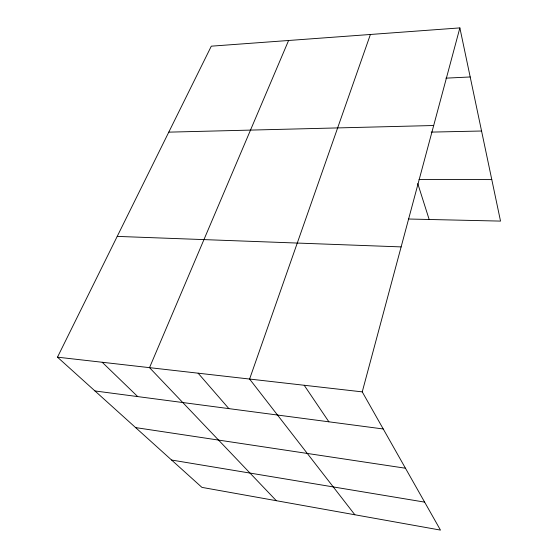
<?xml version="1.0" encoding="UTF-8"?>
<svg xmlns="http://www.w3.org/2000/svg" width="558" height="558" viewBox="0 0 558 558"><rect width="100%" height="100%" fill="white"/><g stroke="black" fill="none" stroke-linecap="round" stroke-linejoin="round"><path stroke-width="0.84" d="M362.247 391.876L459.869 27.9L211.308 46.168L57.481 357.169L201.926 487.378L440.471 530.1L362.247 391.876L57.481 357.169M370.4 34.477L249.593 379.049L354.853 514.762M288.591 40.483L149.523 367.652L276.322 500.7M445.891 78.155L470.199 76.969M168.774 132.148L433.692 125.515M431.215 132.107L481.568 131.011M419.023 179.432L491.786 179.599M408.337 219.015L500.519 221.094L459.869 27.9M117.215 236.397L401.132 246.901M94.965 390.956L383.248 428.983M135.608 427.595L405.457 468.225M171.599 460.036L424.638 502.123M102.219 362.268L137.721 396.599M198.125 373.19L228.871 408.623M304.201 385.271L328.885 421.813M417.754 183.547L429.165 219.482"/></g></svg>
